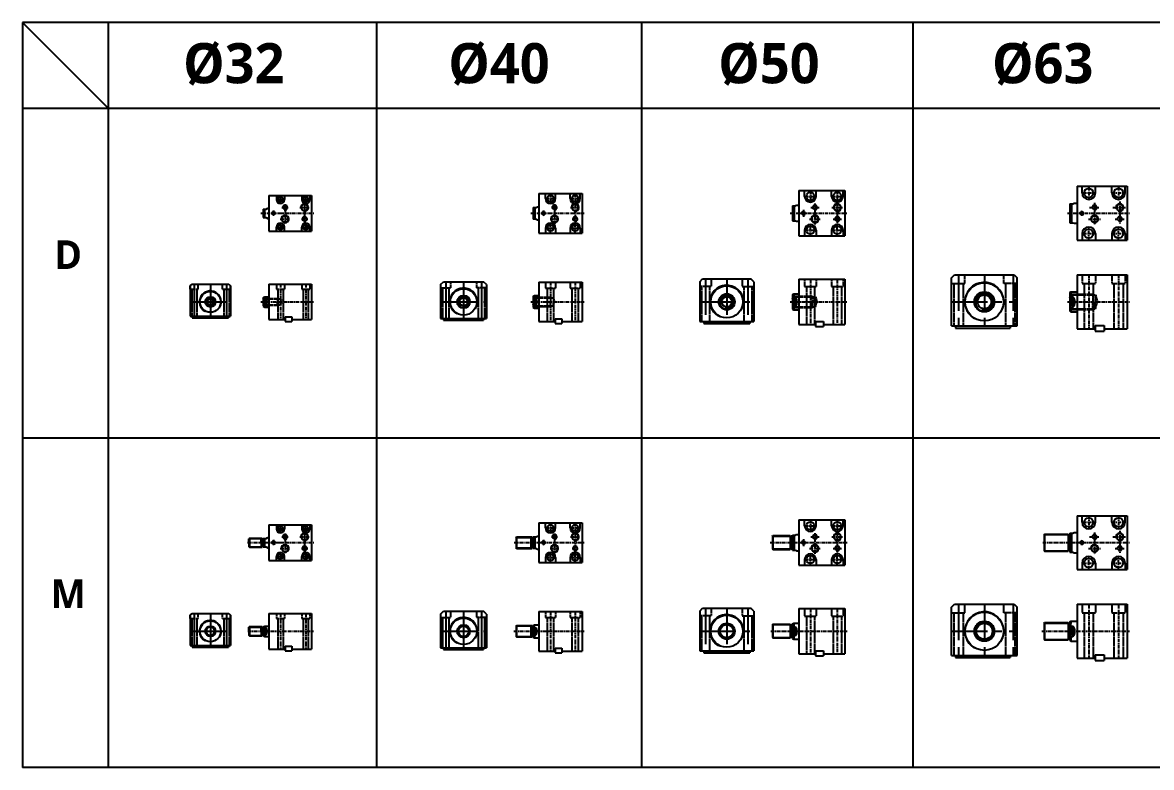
# Model space of a CAD drawing. Extents: x 0 to 3832, y 0 to 1298.
# Drawn here: x 0 to 1968, y 0 to 1298 of the extents above; entities that cross this region are included whole.
import ezdxf

# ---------------------------------------------------------------- set-up
doc = ezdxf.new("R2010")
doc.units = 0
doc.header["$LTSCALE"] = 5
doc.header["$MEASUREMENT"] = 0
doc.header["$PDMODE"] = 34
for name, pattern in [('CENTER', [2, 1.25, -0.25, 0.25, -0.25]), ('CENTERX2', [4, 2.5, -0.5, 0.5, -0.5]), ('HIDDEN', [0.375, 0.25, -0.125])]:
    doc.linetypes.add(name, pattern=pattern)
doc.layers.get('0').update_dxf_attribs({"linetype": 'CONTINUOUS'})
doc.layers.get('Defpoints').update_dxf_attribs({"linetype": 'CONTINUOUS'})
for name, color, linetype in [('1', 1, 'CONTINUOUS'), ('CEN', 1, 'CENTERX2'), ('CL', 1, 'CENTER'), ('FL', 3, 'CONTINUOUS'), ('HIDDEN', 2, 'HIDDEN'), ('ML', 3, 'CONTINUOUS'), ('테두리', 7, 'CONTINUOUS')]:
    doc.layers.add(name, color=color, linetype=linetype)
doc.styles.add('GHS', font='romans', dxfattribs={"bigfont": 'ghs'})
doc.styles.add('문자', font='romans.shx')
doc.styles.add('치수', font='romans.shx', dxfattribs={"width": 0.7, "oblique": 10, "bigfont": 'fhg.shx'})

msp = doc.modelspace()

# ---------------------------------------------------------------- linework, layer by layer
for p, q in [((0, 1298), (0, 574)), ((150, 1148), (0, 1298)), ((2594, 1298), (0, 1298)), ((150, 574), (150, 1298)), ((617.5, 574), (617.5, 1298)), ((1079.3, 574), (1079.3, 1298)), ((1552.5, 574), (1552.5, 1298)), ((2594, 1148), (0, 1148)), ((1363.4, 995.2), (1363.4, 1005.2)), ((1383.4, 995.2), (1383.4, 1005.2)), ((1410.4, 995.2), (1410.4, 1005.2)), ((1430.4, 995.2), (1430.4, 1005.2)), ((1838.7, 1012.7), (1838.7, 979.2)), ((1838.7, 1012.7), (1925.7, 1012.7)), ((1847.2, 1001.2), (1847.2, 1012.7)), ((1870.2, 1001.2), (1870.2, 1012.7)), ((1899.2, 1001.2), (1899.2, 1012.7)), ((1922.2, 1001.2), (1922.2, 1012.7)), ((1925.7, 1012.7), (1925.7, 918.7)), ((429.6, 996.7), (429.6, 956.7)), ((429.6, 996.7), (449, 996.7)), ((442.6, 996.7), (442.6, 989.7)), ((449, 996.7), (503.6, 996.7)), ((456.6, 996.7), (456.6, 989.7)), ((486.6, 996.7), (486.6, 989.7)), ((500.6, 996.7), (500.6, 989.7)), ((503.6, 996.7), (503.6, 934.7)), ((911.5, 991.4), (911.5, 1000.2)), ((929, 991.4), (929, 1000.2)), ((954.5, 991.4), (954.5, 1000.2)), ((972, 991.4), (972, 1000.2)), ((419.6, 972.9), (419.6, 958.4)), ((419.6, 972.9), (424.8, 972.9)), ((421.6, 972.9), (421.6, 958.4)), ((424.8, 972.9), (427.8, 974.7)), ((427.8, 974.7), (429.6, 974.7)), ((1825.7, 982), (1825.7, 949.3)), ((1825.7, 982), (1831, 982)), ((1828.7, 982), (1828.7, 949.3)), ((1831, 982), (1833, 983.2)), ((1833, 983.2), (1838.7, 983.2)), ((1838.7, 979.2), (1838.7, 965.7)), ((1838.7, 965.7), (1838.7, 918.7)), ((419.6, 958.4), (424.8, 958.4)), ((424.8, 958.4), (427.8, 956.7)), ((427.8, 956.7), (429.6, 956.7)), ((429.6, 956.7), (429.6, 947.7)), ((429.6, 947.7), (429.6, 934.7)), ((1825.7, 949.3), (1831, 949.3)), ((1831, 949.3), (1833, 948.2)), ((1833, 948.2), (1838.7, 948.2)), ((429.6, 934.7), (449, 934.7)), ((442.6, 934.7), (442.6, 941.7)), ((449, 934.7), (503.6, 934.7)), ((456.6, 934.7), (456.6, 941.7)), ((486.6, 934.7), (486.6, 941.7)), ((500.6, 934.7), (500.6, 941.7)), ((911.5, 939.9), (911.5, 931.2)), ((929, 939.9), (929, 931.2)), ((954.5, 939.9), (954.5, 931.2)), ((972, 939.9), (972, 931.2)), ((1363.4, 936.2), (1363.4, 926.2)), ((1383.4, 936.2), (1383.4, 926.2)), ((1410.4, 936.2), (1410.4, 926.2)), ((1430.4, 936.2), (1430.4, 926.2)), ((1847.2, 930.2), (1847.2, 918.7)), ((1870.2, 930.2), (1870.2, 918.7)), ((1899.2, 930.2), (1899.2, 918.7)), ((1922.2, 930.2), (1922.2, 918.7)), ((1838.7, 918.7), (1925.7, 918.7)), ((728.8, 841.3), (733.8, 846.3)), ((733.8, 846.3), (803.8, 846.3)), ((808.8, 841.3), (803.8, 846.3)), ((1180.6, 846.3), (1185.6, 851.3)), ((1180.6, 846.3), (1180.6, 777.3)), ((1185.6, 851.3), (1269.6, 851.3)), ((1274.6, 846.3), (1269.6, 851.3)), ((1274.6, 846.3), (1274.6, 777.3)), ((1619.7, 853.3), (1624.7, 858.3)), ((1619.7, 769.3), (1619.7, 853.3)), ((1624.7, 858.3), (1728.7, 858.3)), ((1728.7, 858.3), (1733.7, 853.3)), ((1733.7, 769.3), (1733.7, 853.3)), ((1838.7, 858.3), (1838.7, 824.8)), ((1838.7, 858.3), (1925.7, 858.3)), ((1925.7, 858.3), (1925.7, 764.3)), ((292.4, 839.3), (295.4, 842.3)), ((292.4, 839.3), (292.4, 786.3)), ((292.4, 833.7), (292.4, 839.3)), ((295.4, 842.3), (359.4, 842.3)), ((359.4, 842.3), (362.4, 839.3)), ((362.4, 839.3), (362.4, 786.3)), ((362.4, 833.7), (362.4, 839.3)), ((429.6, 842.3), (429.6, 811.3)), ((429.6, 842.3), (503.6, 842.3)), ((503.6, 842.3), (503.6, 780.3)), ((728.8, 841.3), (728.8, 782.3)), ((808.8, 841.3), (808.8, 782.3)), ((1825.7, 827.6), (1827.7, 828.8)), ((1825.7, 827.6), (1825.7, 794.9)), ((1827.7, 828.8), (1838.7, 828.8)), ((1827.7, 828.8), (1827.7, 824.8)), ((1827.7, 820.3), (1827.7, 828.8)), ((1827.7, 820.3), (1827.7, 828.8)), ((320.4, 816.9), (320.4, 805.6)), ((334.4, 816.9), (334.4, 805.6)), ((419.6, 818.5), (422.6, 820.3)), ((419.6, 818.5), (419.6, 804)), ((419.6, 816.9), (424.8, 816.9)), ((422.6, 820.3), (429.6, 820.3)), ((422.6, 816.9), (422.6, 820.3)), ((424.8, 811.3), (424.8, 816.9)), ((424.8, 811.3), (424.8, 805.6)), ((429.6, 811.3), (429.6, 802.3)), ((759.8, 817.9), (759.8, 804.6)), ((777.8, 817.9), (777.8, 804.6)), ((1215.6, 818.5), (1215.6, 804.1)), ((1239.6, 818.5), (1239.6, 804.1)), ((1661.7, 820.3), (1661.7, 802.3)), ((1691.7, 820.3), (1691.7, 802.3)), ((1825.7, 820.3), (1831, 820.3)), ((1831, 811.3), (1831, 820.3)), ((1831, 811.3), (1831, 802.3)), ((1838.7, 824.8), (1838.7, 764.3)), ((419.6, 805.6), (424.8, 805.6)), ((419.6, 804), (422.6, 802.3)), ((422.6, 805.6), (422.6, 802.3)), ((422.6, 802.3), (429.6, 802.3)), ((429.6, 802.3), (429.6, 793.3)), ((429.6, 793.3), (429.6, 780.3)), ((1825.7, 802.3), (1831, 802.3)), ((1825.7, 794.9), (1827.7, 793.8)), ((1827.7, 802.3), (1827.7, 793.8)), ((1827.7, 802.3), (1827.7, 793.8)), ((1827.7, 793.8), (1838.7, 793.8)), ((292.4, 786.3), (362.4, 786.3)), ((295.9, 786.3), (295.9, 783.3)), ((295.9, 783.3), (358.9, 783.3)), ((358.9, 786.3), (358.9, 783.3)), ((429.6, 780.3), (449, 780.3)), ((449, 780.3), (457.6, 780.3)), ((457.6, 785.3), (457.6, 777.3)), ((457.6, 785.3), (469.6, 785.3)), ((457.6, 777.3), (469.6, 777.3)), ((469.6, 785.3), (469.6, 777.3)), ((469.6, 780.3), (503.6, 780.3)), ((728.8, 782.3), (808.8, 782.3)), ((733.8, 782.3), (733.8, 779.3)), ((733.8, 779.3), (803.8, 779.3)), ((803.8, 782.3), (803.8, 779.3)), ((1180.6, 777.3), (1274.6, 777.3)), ((1187.6, 777.3), (1187.6, 773.8)), ((1187.6, 773.8), (1267.6, 773.8)), ((1254.8, 777.3), (1274.6, 777.3)), ((1267.6, 777.3), (1267.6, 773.8)), ((1619.7, 769.3), (1733.7, 769.3)), ((1626.7, 769.3), (1626.7, 765.3)), ((1721.7, 769.3), (1721.7, 765.3)), ((1869.7, 770.3), (1869.7, 760.3)), ((1869.7, 770.3), (1885.7, 770.3)), ((1885.7, 770.3), (1885.7, 760.3)), ((1626.7, 765.3), (1721.7, 765.3)), ((1838.7, 764.3), (1869.7, 764.3)), ((1869.7, 760.3), (1885.7, 760.3)), ((1885.6, 764.3), (1925.7, 764.3)), ((0, 724), (0, 0)), ((150, 0), (150, 724)), ((617.5, 0), (617.5, 724)), ((1079.3, 0), (1079.3, 724)), ((1552.5, 0), (1552.5, 724)), ((2594, 574), (0, 574)), ((2594, 574), (0, 574)), ((1838.7, 438.7), (1838.7, 344.7)), ((1838.7, 438.7), (1925.7, 438.7)), ((1847.2, 427.2), (1847.2, 438.7)), ((1870.2, 427.2), (1870.2, 438.7)), ((1899.2, 427.2), (1899.2, 438.7)), ((1922.2, 427.2), (1922.2, 438.7)), ((1925.7, 438.7), (1925.7, 344.7)), ((429.6, 422.7), (429.6, 382.7)), ((429.6, 422.7), (449, 422.7)), ((442.6, 422.7), (442.6, 415.7)), ((449, 422.7), (503.6, 422.7)), ((456.6, 422.7), (456.6, 415.7)), ((486.6, 422.7), (486.6, 415.7)), ((500.6, 422.7), (500.6, 415.7)), ((503.6, 422.7), (503.6, 360.7)), ((911.5, 417.4), (911.5, 426.2)), ((929, 417.4), (929, 426.2)), ((954.5, 417.4), (954.5, 426.2)), ((972, 417.4), (972, 426.2)), ((1363.4, 421.2), (1363.4, 431.2)), ((1383.4, 421.2), (1383.4, 431.2)), ((1410.4, 421.2), (1410.4, 431.2)), ((1430.4, 421.2), (1430.4, 431.2)), ((395.6, 399.7), (394.6, 398.6)), ((394.6, 391.7), (394.6, 398.6)), ((395.6, 399.7), (417.6, 399.7)), ((395.6, 399.7), (395.6, 383.7)), ((415.7, 391.7), (415.7, 399.7)), ((417.6, 399.7), (417.6, 391.7)), ((417.6, 398.9), (417.6, 398.9)), ((419.6, 398.9), (419.6, 384.4)), ((419.6, 398.9), (424.8, 398.9)), ((419.6, 391.7), (419.6, 398.9)), ((421.6, 398.9), (421.6, 384.4)), ((424.8, 398.9), (427.8, 400.7)), ((427.8, 400.7), (429.6, 400.7)), ((860.3, 400.9), (861.1, 401.7)), ((860.3, 400.9), (860.3, 382.5)), ((861.1, 401.7), (888.3, 401.7)), ((861.1, 401.7), (861.1, 381.7)), ((886.4, 381.7), (886.4, 401.7)), ((888.3, 381.7), (888.3, 401.7)), ((890.3, 381.6), (890.3, 401.7)), ((1307.4, 403.2), (1308.1, 404)), ((1307.4, 403.2), (1307.4, 380.7)), ((1308.1, 404), (1338.4, 404)), ((1308.1, 404), (1308.1, 380)), ((1338.4, 404), (1338.4, 380)), ((1342.4, 378.8), (1342.4, 404.5)), ((1780.7, 405.7), (1781.7, 406.7)), ((1780.7, 405.7), (1780.7, 377.7)), ((1781.7, 406.7), (1822.7, 406.7)), ((1781.7, 406.7), (1781.7, 376.7)), ((1822.7, 406.7), (1822.7, 376.7)), ((1825.7, 408), (1825.7, 375.3)), ((1825.7, 408), (1831, 408)), ((1825.7, 408), (1825.7, 375.3)), ((1825.7, 407.7), (1825.7, 375.7)), ((1828.7, 408), (1828.7, 375.3)), ((1831, 408), (1833, 409.2)), ((1833, 409.2), (1838.7, 409.2)), ((1838.7, 405.2), (1838.7, 391.7)), ((394.6, 391.7), (394.6, 384.7)), ((395.6, 383.7), (394.6, 384.7)), ((395.6, 383.7), (417.6, 383.7)), ((415.7, 391.7), (415.7, 383.7)), ((417.6, 383.7), (417.6, 391.7)), ((417.6, 384.4), (417.6, 384.4)), ((419.6, 391.7), (419.6, 384.4)), ((419.6, 384.4), (424.8, 384.4)), ((424.8, 384.4), (427.8, 382.7)), ((427.8, 382.7), (429.6, 382.7)), ((429.6, 382.7), (429.6, 373.7)), ((429.6, 382.7), (429.6, 373.7)), ((861.1, 381.7), (860.3, 382.5)), ((861.1, 381.7), (888.3, 381.7)), ((1307.4, 380.7), (1308.1, 380)), ((1308.1, 380), (1338.4, 380)), ((1780.7, 377.7), (1781.7, 376.7)), ((1781.7, 376.7), (1822.7, 376.7)), ((1825.7, 375.3), (1831, 375.3)), ((1831, 375.3), (1833, 374.2)), ((1833, 374.2), (1838.7, 374.2)), ((429.6, 373.7), (429.6, 360.7)), ((429.6, 360.7), (449, 360.7)), ((442.6, 360.7), (442.6, 367.7)), ((449, 360.7), (503.6, 360.7)), ((456.6, 360.7), (456.6, 367.7)), ((486.6, 360.7), (486.6, 367.7)), ((500.6, 360.7), (500.6, 367.7)), ((911.5, 365.9), (911.5, 357.2)), ((929, 365.9), (929, 357.2)), ((954.5, 365.9), (954.5, 357.2)), ((972, 365.9), (972, 357.2)), ((1363.4, 362.2), (1363.4, 352.2)), ((1383.4, 362.2), (1383.4, 352.2)), ((1410.4, 362.2), (1410.4, 352.2)), ((1430.4, 362.2), (1430.4, 352.2)), ((1847.2, 356.2), (1847.2, 344.7)), ((1870.2, 356.2), (1870.2, 344.7)), ((1899.2, 356.2), (1899.2, 344.7)), ((1922.2, 356.2), (1922.2, 344.7)), ((1838.7, 344.7), (1925.7, 344.7)), ((1180.6, 272.3), (1185.6, 277.3)), ((1185.6, 277.3), (1269.6, 277.3)), ((1274.6, 272.3), (1269.6, 277.3)), ((1619.7, 279.3), (1624.7, 284.3)), ((1619.7, 195.3), (1619.7, 279.3)), ((1624.7, 284.3), (1728.7, 284.3)), ((1728.7, 284.3), (1733.7, 279.3)), ((1733.7, 195.3), (1733.7, 279.3)), ((1838.7, 284.3), (1838.7, 250.8)), ((1838.7, 284.3), (1925.7, 284.3)), ((1925.7, 284.3), (1925.7, 190.3)), ((292.4, 265.3), (295.4, 268.3)), ((292.4, 265.3), (292.4, 212.3)), ((292.4, 259.7), (292.4, 265.3)), ((295.4, 268.3), (359.4, 268.3)), ((359.4, 268.3), (362.4, 265.3)), ((362.4, 265.3), (362.4, 212.3)), ((362.4, 259.7), (362.4, 265.3)), ((429.6, 268.3), (503.6, 268.3)), ((429.6, 268.3), (429.6, 219.3)), ((503.6, 268.3), (503.6, 206.3)), ((728.8, 267.3), (733.8, 272.3)), ((728.8, 267.3), (728.8, 208.3)), ((733.8, 272.3), (803.8, 272.3)), ((808.8, 267.3), (803.8, 272.3)), ((808.8, 267.3), (808.8, 208.3)), ((1180.6, 272.3), (1180.6, 203.3)), ((1274.6, 272.3), (1274.6, 203.3)), ((320.4, 242.9), (320.4, 231.6)), ((334.4, 242.9), (334.4, 231.6)), ((395.6, 245.3), (394.6, 244.2)), ((394.6, 237.3), (394.6, 244.2)), ((394.6, 237.3), (394.6, 230.4)), ((395.6, 245.3), (417.6, 245.3)), ((395.6, 245.3), (395.6, 229.3)), ((415.7, 237.3), (415.7, 245.3)), ((415.7, 237.3), (415.7, 229.3)), ((417.6, 245.3), (417.6, 237.3)), ((417.6, 244.5), (417.6, 244.5)), ((417.6, 229.3), (417.6, 237.3)), ((419.6, 244.5), (422.6, 246.3)), ((419.6, 237.3), (419.6, 244.5)), ((419.6, 242.9), (424.8, 242.9)), ((419.6, 237.3), (419.6, 230)), ((422.6, 246.3), (429.6, 246.3)), ((422.6, 242.9), (422.6, 246.3)), ((424.8, 237.3), (424.8, 242.9)), ((424.8, 237.3), (424.8, 231.6)), ((429.6, 237.3), (429.6, 228.3)), ((860.3, 246.5), (861.1, 247.3)), ((860.3, 246.5), (860.3, 228.1)), ((861.1, 247.3), (888.3, 247.3)), ((861.1, 247.3), (861.1, 227.3)), ((886.4, 227.3), (886.4, 247.3)), ((888.3, 227.3), (888.3, 247.3)), ((890.3, 227.2), (890.3, 247.3)), ((1307.4, 248.8), (1308.1, 249.6)), ((1307.4, 248.8), (1307.4, 226.3)), ((1308.1, 249.6), (1338.4, 249.6)), ((1308.1, 249.6), (1308.1, 225.6)), ((1338.4, 249.6), (1338.4, 225.6)), ((1342.4, 225), (1342.4, 250.1)), ((1342.4, 249.8), (1342.4, 225.3)), ((1661.7, 246.3), (1661.7, 228.3)), ((1691.7, 246.3), (1691.7, 228.3)), ((1780.7, 251.3), (1781.7, 252.3)), ((1780.7, 251.3), (1780.7, 223.3)), ((1781.7, 252.3), (1822.7, 252.3)), ((1781.7, 252.3), (1781.7, 222.3)), ((1822.7, 252.3), (1822.7, 222.3)), ((1825.7, 253.6), (1827.7, 254.8)), ((1825.7, 253.6), (1825.7, 220.9)), ((1825.7, 253.3), (1825.7, 221.3)), ((1825.7, 246.3), (1831, 246.3)), ((1827.7, 254.8), (1838.7, 254.8)), ((1827.7, 254.8), (1827.7, 250.8)), ((1827.7, 246.3), (1827.7, 254.8)), ((1827.7, 246.3), (1827.7, 254.8)), ((1831, 237.3), (1831, 246.3)), ((1831, 237.3), (1831, 228.3)), ((1838.7, 250.8), (1838.7, 190.3)), ((395.6, 229.3), (394.6, 230.4)), ((395.6, 229.3), (417.6, 229.3)), ((417.6, 230), (417.6, 230)), ((419.6, 231.6), (424.8, 231.6)), ((419.6, 230), (422.6, 228.3)), ((422.6, 231.6), (422.6, 228.3)), ((422.6, 228.3), (429.6, 228.3)), ((429.6, 219.3), (429.6, 206.3)), ((861.1, 227.3), (860.3, 228.1)), ((861.1, 227.3), (888.3, 227.3)), ((1307.4, 226.3), (1308.1, 225.6)), ((1308.1, 225.6), (1338.4, 225.6)), ((1780.7, 223.3), (1781.7, 222.3)), ((1781.7, 222.3), (1822.7, 222.3)), ((1825.7, 228.3), (1831, 228.3)), ((1825.7, 220.9), (1827.7, 219.8)), ((1827.7, 228.3), (1827.7, 219.8)), ((1827.7, 228.3), (1827.7, 219.8)), ((1827.7, 219.8), (1838.7, 219.8)), ((292.4, 212.3), (362.4, 212.3)), ((295.9, 212.3), (295.9, 209.3)), ((295.9, 209.3), (358.9, 209.3)), ((358.9, 212.3), (358.9, 209.3)), ((429.6, 206.3), (449, 206.3)), ((449, 206.3), (457.6, 206.3)), ((457.6, 211.3), (457.6, 203.3)), ((457.6, 211.3), (469.6, 211.3)), ((457.6, 203.3), (469.6, 203.3)), ((469.6, 211.3), (469.6, 203.3)), ((469.6, 206.3), (503.6, 206.3)), ((728.8, 208.3), (808.8, 208.3)), ((733.8, 208.3), (733.8, 205.3)), ((733.8, 205.3), (803.8, 205.3)), ((803.8, 208.3), (803.8, 205.3)), ((1180.6, 203.3), (1274.6, 203.3)), ((1187.6, 203.3), (1187.6, 199.8)), ((1187.6, 199.8), (1267.6, 199.8)), ((1254.8, 203.3), (1274.6, 203.3)), ((1267.6, 203.3), (1267.6, 199.8)), ((1619.7, 195.3), (1733.7, 195.3)), ((1626.7, 195.3), (1626.7, 191.3)), ((1626.7, 191.3), (1721.7, 191.3)), ((1721.7, 195.3), (1721.7, 191.3)), ((1838.7, 190.3), (1869.7, 190.3)), ((1869.7, 196.3), (1885.7, 196.3)), ((1869.7, 196.3), (1869.7, 186.3)), ((1869.7, 186.3), (1885.7, 186.3)), ((1885.6, 190.3), (1925.7, 190.3)), ((1885.7, 196.3), (1885.7, 186.3)), ((2594, 0), (0, 0))]:
    msp.add_line(p, q)
at = {"color": 7}
for p, q in [((1353.4, 1005.2), (1433.4, 1005.2)), ((1353.4, 1005.2), (1353.4, 926.2)), ((1433.4, 1005.2), (1433.4, 926.2)), ((900.3, 1000.2), (975.3, 1000.2)), ((900.3, 1000.2), (900.3, 973.7)), ((975.3, 1000.2), (975.3, 931.2)), ((890.3, 975.7), (890.3, 955.6)), ((890.3, 975.7), (895.6, 975.7)), ((893.3, 975.7), (893.3, 955.6)), ((895.6, 975.7), (897.6, 976.9)), ((897.6, 976.9), (900.3, 976.9)), ((900.3, 973.7), (900.3, 965.7)), ((900.3, 965.7), (900.3, 931.2)), ((1342.4, 978.5), (1342.4, 952.8)), ((1342.4, 978.5), (1347.4, 978.5)), ((1345.4, 978.5), (1345.4, 952.8)), ((1347.4, 978.5), (1349.4, 979.7)), ((1349.4, 979.7), (1353.4, 979.7)), ((895.6, 955.6), (890.3, 955.6)), ((895.6, 955.6), (897.6, 954.5)), ((897.6, 954.5), (900.3, 954.5)), ((1342.4, 952.8), (1347.4, 952.8)), ((1347.4, 952.8), (1349.4, 951.7)), ((1349.4, 951.7), (1353.4, 951.7)), ((900.3, 931.2), (975.3, 931.2)), ((1353.4, 926.2), (1433.4, 926.2)), ((1353.4, 850.8), (1433.4, 850.8)), ((1353.4, 850.8), (1353.4, 811.3)), ((1433.4, 850.8), (1433.4, 771.8)), ((900.3, 845.8), (900.3, 811.3)), ((900.3, 845.8), (975.3, 845.8)), ((975.3, 845.8), (975.3, 776.8)), ((890.3, 821.3), (892.3, 822.5)), ((890.3, 821.3), (890.3, 801.2)), ((890.3, 817.2), (895.3, 817.2)), ((892.3, 822.5), (900.3, 822.5)), ((892.3, 817.2), (892.3, 822.5)), ((895.3, 817.2), (895.3, 811.3)), ((895.3, 805.3), (895.3, 811.3)), ((900.3, 811.3), (900.3, 776.8)), ((1342.4, 824.1), (1344.4, 825.3)), ((1342.4, 824.1), (1342.4, 798.4)), ((1347.4, 818.5), (1342.4, 818.5)), ((1344.4, 825.3), (1353.4, 825.3)), ((1344.4, 825.3), (1344.4, 818.5)), ((1347.4, 811.3), (1347.4, 818.5)), ((1347.4, 811.3), (1347.4, 804.1)), ((1353.4, 811.3), (1353.4, 771.8)), ((890.3, 805.3), (895.3, 805.3)), ((890.3, 801.2), (892.3, 800.1)), ((892.3, 805.3), (892.3, 800.1)), ((892.3, 800.1), (900.3, 800.1)), ((1342.4, 804.1), (1347.4, 804.1)), ((1342.4, 798.4), (1344.4, 797.3)), ((1344.4, 804.1), (1344.4, 797.3)), ((1344.4, 797.3), (1353.4, 797.3)), ((900.3, 776.8), (928.3, 776.8)), ((928.3, 781.8), (940.3, 781.8)), ((928.3, 781.8), (928.3, 773.8)), ((928.3, 773.8), (940.3, 773.8)), ((940.3, 781.8), (940.3, 773.8)), ((940.3, 776.8), (975.3, 776.8)), ((1353.4, 771.8), (1382.4, 771.8)), ((1382.4, 777.3), (1396.4, 777.3)), ((1382.4, 777.3), (1382.4, 768.3)), ((1382.4, 768.3), (1396.4, 768.3)), ((1396.4, 777.3), (1396.4, 768.3)), ((1396.4, 771.8), (1433.4, 771.8)), ((900.3, 426.2), (975.3, 426.2)), ((900.3, 426.2), (900.3, 357.2)), ((975.3, 426.2), (975.3, 357.2)), ((1353.4, 431.2), (1433.4, 431.2)), ((1353.4, 431.2), (1353.4, 352.2)), ((1433.4, 431.2), (1433.4, 352.2)), ((890.3, 401.7), (890.3, 381.6)), ((890.3, 401.7), (895.6, 401.7)), ((890.3, 401.7), (890.3, 381.6)), ((893.3, 401.7), (893.3, 381.6)), ((895.6, 401.7), (897.6, 402.9)), ((897.6, 402.9), (900.3, 402.9)), ((900.3, 399.7), (900.3, 391.7)), ((1342.4, 404.5), (1347.4, 404.5)), ((1345.4, 404.5), (1345.4, 378.8)), ((1347.4, 404.5), (1349.4, 405.7)), ((1349.4, 405.7), (1353.4, 405.7)), ((895.6, 381.6), (890.3, 381.6)), ((895.6, 381.6), (897.6, 380.5)), ((897.6, 380.5), (900.3, 380.5)), ((1342.4, 378.8), (1347.4, 378.8)), ((1347.4, 378.8), (1349.4, 377.7)), ((1349.4, 377.7), (1353.4, 377.7)), ((900.3, 357.2), (975.3, 357.2)), ((1353.4, 352.2), (1433.4, 352.2)), ((1353.4, 276.8), (1433.4, 276.8)), ((1353.4, 276.8), (1353.4, 237.3)), ((1433.4, 276.8), (1433.4, 197.8)), ((900.3, 271.8), (900.3, 237.3)), ((900.3, 271.8), (975.3, 271.8)), ((975.3, 271.8), (975.3, 202.8)), ((759.3, 243.2), (759.3, 231.3)), ((778.3, 243.2), (778.3, 231.3)), ((890.3, 247.3), (892.3, 248.5)), ((890.3, 247.3), (890.3, 227.2)), ((890.3, 243.2), (895.3, 243.2)), ((892.3, 248.5), (900.3, 248.5)), ((892.3, 243.2), (892.3, 248.5)), ((895.3, 243.2), (895.3, 237.3)), ((895.3, 231.3), (895.3, 237.3)), ((900.3, 237.3), (900.3, 202.8)), ((1342.4, 250.1), (1344.4, 251.3)), ((1342.4, 250.1), (1342.4, 224.4)), ((1347.4, 244.5), (1342.4, 244.5)), ((1344.4, 251.3), (1353.4, 251.3)), ((1344.4, 251.3), (1344.4, 244.5)), ((1347.4, 237.3), (1347.4, 244.5)), ((1347.4, 237.3), (1347.4, 230.1)), ((1353.4, 237.3), (1353.4, 197.8)), ((890.3, 231.3), (895.3, 231.3)), ((890.3, 227.2), (892.3, 226.1)), ((892.3, 231.3), (892.3, 226.1)), ((892.3, 226.1), (900.3, 226.1)), ((1342.4, 230.1), (1347.4, 230.1)), ((1342.4, 224.4), (1344.4, 223.3)), ((1344.4, 230.1), (1344.4, 223.3)), ((1344.4, 223.3), (1353.4, 223.3)), ((900.3, 202.8), (928.3, 202.8)), ((928.3, 207.8), (940.3, 207.8)), ((928.3, 207.8), (928.3, 199.8)), ((928.3, 199.8), (940.3, 199.8)), ((940.3, 207.8), (940.3, 199.8)), ((940.3, 202.8), (975.3, 202.8)), ((1353.4, 197.8), (1382.4, 197.8)), ((1382.4, 203.3), (1396.4, 203.3)), ((1382.4, 203.3), (1382.4, 194.3)), ((1396.4, 203.3), (1396.4, 194.3)), ((1396.4, 197.8), (1433.4, 197.8)), ((1382.4, 194.3), (1396.4, 194.3))]:
    msp.add_line(p, q, dxfattribs=at)
at = {"ltscale": 0.1}
for p, q in [((890.3, 401.7), (890.3, 381.6)), ((890.3, 247.3), (890.3, 227.2))]:
    msp.add_line(p, q, dxfattribs=at)
at = {"color": 3}
for p, q in [((1307.4, 403.2), (1338.5, 403.2)), ((1780.9, 405.9), (1822.7, 405.9)), ((1822.7, 405.9), (1822.8, 406)), ((1307.4, 380.7), (1338.5, 380.7)), ((1780.9, 377.4), (1822.7, 377.4)), ((1822.7, 377.4), (1822.8, 377.3)), ((1307.4, 248.8), (1338.5, 248.8)), ((1780.9, 251.5), (1822.7, 251.5)), ((1822.7, 251.5), (1822.8, 251.6)), ((1307.4, 226.3), (1338.5, 226.3)), ((1780.9, 223), (1822.7, 223)), ((1822.7, 223), (1822.8, 222.9))]:
    msp.add_line(p, q, dxfattribs=at)
for centre, radius in [((1858.7, 1001.2), 8), ((1910.7, 1001.2), 8), ((449.6, 990), 4.5), ((493.6, 990), 4.5), ((920.3, 991.4), 5.5), ((963.3, 991.4), 5.5), ((1373.4, 995.2), 7), ((1420.4, 995.2), 7), ((449.6, 941.3), 4.5), ((493.6, 941.3), 4.5), ((920.3, 939.9), 5.5), ((963.3, 939.9), 5.5), ((1373.4, 936.2), 7), ((1420.4, 936.2), 7), ((1858.7, 930.2), 8), ((1910.7, 930.2), 8), ((327.4, 811.3), 18.2), ((1227.6, 811.3), 28), ((1676.7, 811.3), 33.3), ((1676.7, 811.3), 17.5), ((327.4, 811.3), 9), ((327.4, 811.3), 5.12), ((768.8, 811.3), 11.2), ((768.8, 811.3), 7), ((1227.6, 811.3), 14), ((1227.6, 811.3), 8.75), ((1676.7, 811.3), 12), ((1858.7, 427.2), 8), ((1910.7, 427.2), 8), ((449.6, 416), 4.5), ((493.6, 416), 4.5), ((920.3, 417.4), 5.5), ((963.3, 417.4), 5.5), ((1373.4, 421.2), 7), ((1420.4, 421.2), 7), ((449.6, 367.3), 4.5), ((493.6, 367.3), 4.5), ((920.3, 365.9), 5.5), ((963.3, 365.9), 5.5), ((1373.4, 362.2), 7), ((1420.4, 362.2), 7), ((1858.7, 356.2), 8), ((1910.7, 356.2), 8), ((1227.6, 237.3), 28), ((1676.7, 237.3), 33.3), ((327.4, 237.3), 18.2), ((327.4, 237.3), 9), ((768.8, 237.3), 11.2), ((768.8, 237.3), 9.19), ((1227.6, 237.3), 11.5), ((1676.7, 237.3), 17.5), ((1676.7, 237.3), 14)]:
    msp.add_circle(centre, radius)
at = {"color": 7}
for centre, radius in [((908.3, 965.7), 2.5), ((927.3, 975.7), 3.3), ((963.3, 975.7), 5.75), ((1361.4, 965.7), 2.5), ((1381.4, 975.7), 3.38), ((1420.4, 975.7), 5.75), ((1846.7, 965.7), 2.5), ((1868.7, 975.7), 3.38), ((1912.7, 975.7), 5.75), ((927.3, 955.7), 5.75), ((963.3, 955.7), 3.3), ((1381.4, 955.7), 5.75), ((1420.4, 955.7), 3.38), ((1868.7, 955.7), 5.75), ((1912.7, 955.7), 3.38), ((908.3, 391.7), 2.5), ((927.3, 401.7), 3.3), ((963.3, 401.7), 5.75), ((1361.4, 391.7), 2.5), ((1381.4, 401.7), 3.38), ((1420.4, 401.7), 5.75), ((1846.7, 391.7), 2.5), ((1868.7, 401.7), 3.38), ((1912.7, 401.7), 5.75), ((927.3, 381.7), 5.75), ((963.3, 381.7), 3.3), ((1381.4, 381.7), 5.75), ((1420.4, 381.7), 3.38), ((1868.7, 381.7), 5.75), ((1912.7, 381.7), 3.38)]:
    msp.add_circle(centre, radius, dxfattribs=at)
at = {"ltscale": 0.1}
for centre in [(768.8, 811.3), (768.8, 237.3)]:
    msp.add_circle(centre, 23, dxfattribs=at)
for centre, radius, start, end in [((449.6, 989.7), 7, 180, 0), ((493.6, 989.7), 7, 180, 0), ((920.3, 991.4), 8.75, 180, 0), ((963.3, 991.4), 8.75, 180, 0), ((1373.4, 995.2), 10, 180, 0), ((1420.4, 995.2), 10, 180, 0), ((1858.7, 1001.2), 11.5, 180, 0), ((1910.7, 1001.2), 11.5, 180, 0), ((449.6, 941.7), 7, 0, 180), ((493.6, 941.7), 7, 0, 180), ((920.3, 939.9), 8.75, 0, 180), ((963.3, 939.9), 8.75, 0, 180), ((1373.4, 936.2), 10, 0, 180), ((1420.4, 936.2), 10, 0, 180), ((1858.7, 930.2), 11.5, 0, 180), ((1910.7, 930.2), 11.5, 0, 180), ((1676.7, 811.3), 16.3, 23.4086, 156.5914), ((327.4, 811.3), 7.27, 15.6063, 164.3937), ((327.4, 811.3), 7.27, 195.6063, 344.3937), ((416.7, 811.3), 9.85, 359.8976, 34.9452), ((416.7, 811.3), 9.85, 325.0548, 0.1024), ((768.8, 811.3), 10, 26.3704, 153.6296), ((1227.6, 811.3), 12.8, 20.9017, 159.0983), ((1821.6, 811.2), 13, 0.1724, 44.0348), ((1821.6, 811.3), 13, 315.9652, 359.8276), ((768.8, 811.3), 10, 206.3704, 333.6296), ((1227.6, 811.3), 12.8, 200.9017, 339.0983), ((1676.7, 811.3), 16.3, 203.4086, 336.5914), ((449.6, 415.7), 7, 180, 0), ((493.6, 415.7), 7, 180, 0), ((920.3, 417.4), 8.75, 180, 0), ((963.3, 417.4), 8.75, 180, 0), ((1373.4, 421.2), 10, 180, 0), ((1420.4, 421.2), 10, 180, 0), ((1858.7, 427.2), 11.5, 180, 0), ((1910.7, 427.2), 11.5, 180, 0), ((418.6, 398.9), 1, 175.2659, 0), ((889.3, 400.9), 1, 180, 0), ((1340.4, 404), 2, 180, 0), ((1824.2, 406.7), 1.5, 180, 0), ((418.6, 384.4), 1, 0, 184.7341), ((449.6, 367.7), 7, 0, 180), ((493.6, 367.7), 7, 0, 180), ((889.3, 382.5), 1, 0, 180), ((920.3, 365.9), 8.75, 0, 180), ((963.3, 365.9), 8.75, 0, 180), ((1340.4, 380), 2, 0, 180), ((1824.2, 376.7), 1.5, 0, 180), ((1373.4, 362.2), 10, 0, 180), ((1420.4, 362.2), 10, 0, 180), ((1858.7, 356.2), 11.5, 0, 180), ((1910.7, 356.2), 11.5, 0, 180), ((327.4, 237.3), 7.25, 15.0902, 164.9098), ((418.6, 244.5), 1, 175.2659, 0), ((416.7, 237.3), 9.85, 359.8976, 34.9452), ((416.7, 237.3), 9.85, 325.0548, 0.1024), ((889.3, 246.5), 1, 180, 0), ((1227.6, 237.3), 12.8, 20.9017, 159.0983), ((1340.4, 249.6), 2, 180, 0), ((1676.7, 237.3), 16.3, 23.4086, 156.5914), ((1824.2, 252.3), 1.5, 180, 0), ((1821.6, 237.2), 13, 0.1724, 44.0348), ((1821.6, 237.3), 13, 315.9652, 359.8276), ((327.4, 237.3), 7.25, 195.0902, 344.9098), ((418.6, 230), 1, 0, 184.7341), ((889.3, 228.1), 1, 0, 180), ((1227.6, 237.3), 12.8, 200.9017, 339.0983), ((1340.4, 225.6), 2, 0, 180), ((1676.7, 237.3), 16.3, 203.4086, 336.5914), ((1824.2, 222.3), 1.5, 0, 180)]:
    msp.add_arc(centre, radius, start, end)
at = {"color": 3}
for centre, radius, start, end in [((1227.6, 811.3), 29, 330, 240), ((1676.7, 811.3), 34, 330, 240), ((1227.6, 811.3), 10, 255.4751, 186.6072), ((1676.7, 811.3), 13.5, 251.3867, 183.3856), ((1227.6, 237.3), 29, 330, 240), ((1676.7, 237.3), 34, 330, 240)]:
    msp.add_arc(centre, radius, start, end, dxfattribs=at)
at = {"color": 7}
for centre, radius, start, end in [((887.5, 811.3), 9.8, 322.7372, 37.2628), ((1340.1, 811.3), 10.3, 315.5671, 44.4329), ((887.5, 237.3), 9.8, 322.7372, 37.2628), ((1340.1, 237.3), 10.3, 315.5671, 44.4329)]:
    msp.add_arc(centre, radius, start, end, dxfattribs=at)
at = {"layer": '1', "color": 3}
for centre, radius, start, end in [((768.8, 811.3), 24, 330, 240), ((768.8, 811.3), 8, 255.9633, 184.7518), ((768.8, 237.3), 24, 330, 240)]:
    msp.add_arc(centre, radius, start, end, dxfattribs=at)
at = {"layer": 'CEN'}
for p, q in [((1846.7, 961.9), (1846.7, 969.2)), ((1846.7, 387.9), (1846.7, 395.2))]:
    msp.add_line(p, q, dxfattribs=at)
at = {"layer": 'CL', "ltscale": 10}
for p, q in [((442.6, 990), (456.6, 990)), ((449.6, 982.2), (449.6, 997.9)), ((486.6, 990), (500.6, 990)), ((493.6, 982.6), (493.6, 997.5)), ((449.6, 949.1), (449.6, 933.5)), ((493.6, 948.8), (493.6, 933.8)), ((442.6, 941.3), (456.6, 941.3)), ((486.6, 941.3), (500.6, 941.3)), ((737.8, 846.3), (737.8, 782.3)), ((768.8, 846.3), (768.8, 782.3)), ((799.8, 846.3), (799.8, 782.3)), ((1190.6, 851.3), (1190.6, 777.3)), ((1227.6, 851.3), (1227.6, 777.3)), ((1264.6, 851.3), (1264.6, 777.3)), ((1631.7, 858.3), (1631.7, 769.3)), ((1676.7, 858.3), (1676.7, 769.3)), ((1726.7, 858.3), (1726.7, 769.3)), ((299.4, 842.3), (299.4, 786.3)), ((327.4, 842.3), (327.4, 786.3)), ((355.4, 842.3), (355.4, 786.3)), ((292.4, 811.3), (362.4, 811.3)), ((728.8, 811.3), (808.8, 811.3)), ((1180.6, 811.3), (1274.6, 811.3)), ((1619.7, 811.3), (1733.7, 811.3)), ((442.6, 416), (456.6, 416)), ((449.6, 408.2), (449.6, 423.9)), ((486.6, 416), (500.6, 416)), ((493.6, 408.6), (493.6, 423.5)), ((449.6, 375.1), (449.6, 359.5)), ((493.6, 374.8), (493.6, 359.8)), ((442.6, 367.3), (456.6, 367.3)), ((486.6, 367.3), (500.6, 367.3)), ((1190.6, 277.3), (1190.6, 203.3)), ((1227.6, 277.3), (1227.6, 203.3)), ((1264.6, 277.3), (1264.6, 203.3)), ((1631.7, 284.3), (1631.7, 195.3)), ((1676.7, 284.3), (1676.7, 195.3)), ((1726.7, 284.3), (1726.7, 195.3)), ((299.4, 268.3), (299.4, 212.3)), ((327.4, 268.3), (327.4, 212.3)), ((355.4, 268.3), (355.4, 212.3)), ((737.8, 272.3), (737.8, 208.3)), ((768.8, 272.3), (768.8, 208.3)), ((799.8, 272.3), (799.8, 208.3)), ((292.4, 237.3), (362.4, 237.3)), ((728.8, 237.3), (808.8, 237.3)), ((1180.6, 237.3), (1274.6, 237.3)), ((1619.7, 237.3), (1733.7, 237.3))]:
    msp.add_line(p, q, dxfattribs=at)
at = {"layer": 'Defpoints', "color": 0, "linetype": 'ByBlock'}
for p in [(491.6, 949.9), (927.3, 947.4), (963.3, 949.7), (1381.4, 945.7), (1420.4, 946.6), (491.6, 375.9), (963.3, 375.7), (927.3, 373.4), (1420.4, 372.6)]:
    msp.add_point(p, dxfattribs=at)
at = {"layer": 'FL'}
for p, q in [((394.9, 398.9), (415.7, 398.9)), ((415.7, 398.9), (417.6, 399.7)), ((860.3, 400.9), (886.4, 400.9)), ((886.4, 400.9), (888.3, 401.7)), ((394.9, 384.4), (415.7, 384.4)), ((415.7, 384.4), (417.6, 383.7)), ((860.3, 382.5), (886.4, 382.5)), ((886.4, 382.5), (888.3, 381.7)), ((394.9, 244.5), (415.7, 244.5)), ((415.7, 244.5), (417.6, 245.3)), ((422.2, 237.3), (419.6, 242.9)), ((422.2, 237.3), (419.6, 231.6)), ((422.2, 237.3), (424.8, 242.9)), ((422.2, 237.3), (424.8, 231.6)), ((860.3, 246.5), (886.4, 246.5)), ((886.4, 246.5), (888.3, 247.3)), ((394.9, 230), (415.7, 230)), ((415.7, 230), (417.6, 229.3)), ((860.3, 228.1), (886.4, 228.1)), ((886.4, 228.1), (888.3, 227.3))]:
    msp.add_line(p, q, dxfattribs=at)
for centre, radius, start, end in [((327.4, 811.3), 19, 330, 240), ((327.4, 811.3), 6, 255.1141, 187.2625), ((327.4, 237.3), 19, 330, 240)]:
    msp.add_arc(centre, radius, start, end, dxfattribs=at)
at = {"layer": 'HIDDEN'}
for p, q in [((746.3, 846.3), (746.3, 835.5)), ((791.3, 846.3), (791.3, 835.5)), ((1200.6, 851.3), (1200.6, 838.3)), ((1254.6, 851.3), (1254.6, 838.3)), ((1363.4, 850.8), (1363.4, 837.8)), ((1383.4, 850.8), (1383.4, 837.8)), ((1410.4, 850.8), (1410.4, 837.8)), ((1430.4, 850.8), (1430.4, 837.8)), ((1642.7, 843.1), (1642.7, 858.3)), ((1710.7, 843.1), (1710.7, 858.3)), ((1847.2, 858.3), (1847.2, 843.1)), ((1870.2, 858.3), (1870.2, 843.1)), ((1899.2, 858.3), (1899.2, 843.1)), ((1922.2, 858.3), (1922.2, 843.1)), ((292.4, 833.7), (306.4, 833.7)), ((294.9, 833.7), (294.9, 786.3)), ((303.9, 833.7), (303.9, 786.3)), ((306.4, 833.7), (306.4, 842.3)), ((348.4, 833.7), (348.4, 842.3)), ((348.4, 833.7), (362.4, 833.7)), ((350.9, 833.7), (350.9, 786.3)), ((359.9, 833.7), (359.9, 786.3)), ((442.6, 842.3), (442.6, 833.7)), ((442.6, 833.7), (456.6, 833.7)), ((445.1, 833.7), (445.1, 780.3)), ((454.1, 833.7), (454.1, 780.3)), ((456.6, 842.3), (456.6, 833.7)), ((486.6, 842.3), (486.6, 833.7)), ((486.6, 833.7), (500.6, 833.7)), ((489.1, 833.7), (489.1, 780.3)), ((498.1, 833.7), (498.1, 780.3)), ((500.6, 842.3), (500.6, 833.7)), ((728.8, 835.5), (746.3, 835.5)), ((732.3, 835.5), (732.3, 782.3)), ((743.3, 835.5), (743.3, 782.3)), ((808.8, 835.5), (791.3, 835.5)), ((794.3, 835.5), (794.3, 782.3)), ((805.3, 835.5), (805.3, 782.3)), ((911.5, 845.8), (911.5, 835)), ((911.5, 835), (929, 835)), ((914.8, 835), (914.8, 776.8)), ((925.8, 835), (925.8, 776.8)), ((929, 845.8), (929, 835)), ((954.5, 845.8), (954.5, 835)), ((954.5, 835), (972, 835)), ((957.8, 835), (957.8, 776.8)), ((968.8, 835), (968.8, 776.8)), ((972, 845.8), (972, 835)), ((1200.6, 838.3), (1180.6, 838.3)), ((1183.6, 838.3), (1183.6, 777.3)), ((1197.6, 838.3), (1197.6, 777.3)), ((1254.6, 838.3), (1274.6, 838.3)), ((1257.6, 838.3), (1257.6, 777.3)), ((1271.6, 838.3), (1271.6, 777.3)), ((1363.4, 837.8), (1383.4, 837.8)), ((1366.4, 838), (1366.4, 771.8)), ((1380.4, 837.8), (1380.4, 771.8)), ((1410.4, 837.8), (1430.4, 837.8)), ((1413.4, 837.8), (1413.4, 771.8)), ((1427.4, 837.8), (1427.4, 771.8)), ((1619.7, 843.1), (1642.7, 843.1)), ((1623.7, 843.1), (1623.7, 769.3)), ((1639.7, 843.1), (1639.7, 769.3)), ((1733.7, 843.1), (1710.7, 843.1)), ((1713.7, 843.1), (1713.7, 769.3)), ((1729.7, 843.1), (1729.7, 769.3)), ((1847.2, 843.1), (1870.7, 843.1)), ((1850.7, 843.1), (1850.7, 764.3)), ((1866.7, 843.1), (1866.7, 764.3)), ((1899.2, 843.1), (1922.2, 843.1)), ((1902.7, 843.1), (1902.7, 764.3)), ((1918.7, 843.1), (1918.7, 764.3)), ((419.6, 817.3), (444.6, 817.3)), ((419.6, 816.4), (449.6, 816.4)), ((444.6, 817.3), (444.6, 811.3)), ((444.6, 805.3), (444.6, 811.3)), ((449.6, 816.4), (452.5, 811.3)), ((449.6, 816.4), (449.6, 811.3)), ((449.6, 806.2), (452.5, 811.3)), ((449.6, 806.2), (449.6, 811.3)), ((890.3, 819.3), (920.3, 819.3)), ((890.3, 818.3), (925.3, 818.3)), ((920.3, 818.3), (920.3, 819.3)), ((920.3, 818.3), (920.3, 811.3)), ((920.3, 804.3), (920.3, 811.3)), ((925.3, 818.3), (925.3, 811.3)), ((925.3, 818.3), (927.1, 811.3)), ((925.3, 804.3), (927.1, 811.3)), ((925.3, 804.3), (925.3, 811.3)), ((1342.4, 821.3), (1377.4, 821.3)), ((1342.4, 820), (1377.4, 820)), ((1377.4, 821.3), (1377.4, 811.3)), ((1377.4, 820), (1382.4, 820)), ((1377.4, 801.3), (1377.4, 811.3)), ((1382.4, 820), (1382.4, 811.3)), ((1382.4, 820), (1384.9, 811.3)), ((1382.4, 802.5), (1384.9, 811.3)), ((1382.4, 802.5), (1382.4, 811.3)), ((1825.7, 824.8), (1865.7, 824.8)), ((1825.7, 823.3), (1870.7, 823.3)), ((1865.7, 824.8), (1865.7, 811.3)), ((1865.7, 797.8), (1865.7, 811.3)), ((1870.7, 823.3), (1870.7, 811.3)), ((1870.7, 823.3), (1873.7, 811.3)), ((1870.7, 799.3), (1873.7, 811.3)), ((1870.7, 799.3), (1870.7, 811.3)), ((419.6, 806.2), (449.6, 806.2)), ((419.6, 805.3), (444.6, 805.3)), ((890.3, 804.3), (925.3, 804.3)), ((890.3, 803.3), (903.8, 803.3)), ((903.8, 803.3), (920.3, 803.3)), ((920.3, 804.3), (920.3, 803.3)), ((1342.4, 802.5), (1377.4, 802.5)), ((1342.4, 801.3), (1377.4, 801.3)), ((1377.4, 802.5), (1382.4, 802.5)), ((1825.7, 799.3), (1870.7, 799.3)), ((1825.7, 797.8), (1865.7, 797.8)), ((1200.6, 277.3), (1200.6, 264.3)), ((1254.6, 277.3), (1254.6, 264.3)), ((1363.4, 276.8), (1363.4, 263.8)), ((1383.4, 276.8), (1383.4, 263.8)), ((1410.4, 276.8), (1410.4, 263.8)), ((1430.4, 276.8), (1430.4, 263.8)), ((1642.7, 269.1), (1642.7, 284.3)), ((1710.7, 269.1), (1710.7, 284.3)), ((1847.2, 284.3), (1847.2, 269.1)), ((1870.2, 284.3), (1870.2, 269.1)), ((1899.2, 284.3), (1899.2, 269.1)), ((1922.2, 284.3), (1922.2, 269.1)), ((292.4, 259.7), (306.4, 259.7)), ((294.9, 259.7), (294.9, 212.3)), ((303.9, 259.7), (303.9, 212.3)), ((306.4, 259.7), (306.4, 268.3)), ((348.4, 259.7), (348.4, 268.3)), ((348.4, 259.7), (362.4, 259.7)), ((350.9, 259.7), (350.9, 212.3)), ((359.9, 259.7), (359.9, 212.3)), ((442.6, 268.3), (442.6, 259.7)), ((442.6, 259.7), (456.6, 259.7)), ((445.1, 259.7), (445.1, 206.3)), ((454.1, 259.7), (454.1, 206.3)), ((456.6, 268.3), (456.6, 259.7)), ((486.6, 268.3), (486.6, 259.7)), ((486.6, 259.7), (500.6, 259.7)), ((489.1, 259.7), (489.1, 206.3)), ((498.1, 259.7), (498.1, 206.3)), ((500.6, 268.3), (500.6, 259.7)), ((728.8, 261.5), (746.3, 261.5)), ((732.3, 261.5), (732.3, 208.3)), ((743.3, 261.5), (743.3, 208.3)), ((746.3, 272.3), (746.3, 261.5)), ((791.3, 272.3), (791.3, 261.5)), ((808.8, 261.5), (791.3, 261.5)), ((794.3, 261.5), (794.3, 208.3)), ((805.3, 261.5), (805.3, 208.3)), ((911.5, 271.8), (911.5, 261)), ((911.5, 261), (929, 261)), ((914.8, 261), (914.8, 202.8)), ((925.8, 261), (925.8, 202.8)), ((929, 271.8), (929, 261)), ((954.5, 271.8), (954.5, 261)), ((954.5, 261), (972, 261)), ((957.8, 261), (957.8, 202.8)), ((968.8, 261), (968.8, 202.8)), ((972, 271.8), (972, 261)), ((1200.6, 264.3), (1180.6, 264.3)), ((1183.6, 264.3), (1183.6, 203.3)), ((1197.6, 264.3), (1197.6, 203.3)), ((1254.6, 264.3), (1274.6, 264.3)), ((1257.6, 264.3), (1257.6, 203.3)), ((1271.6, 264.3), (1271.6, 203.3)), ((1363.4, 263.8), (1383.4, 263.8)), ((1366.4, 264), (1366.4, 197.8)), ((1380.4, 263.8), (1380.4, 197.8)), ((1410.4, 263.8), (1430.4, 263.8)), ((1413.4, 263.8), (1413.4, 197.8)), ((1427.4, 263.8), (1427.4, 197.8)), ((1619.7, 269.1), (1642.7, 269.1)), ((1623.7, 269.1), (1623.7, 195.3)), ((1639.7, 269.1), (1639.7, 195.3)), ((1733.7, 269.1), (1710.7, 269.1)), ((1713.7, 269.1), (1713.7, 195.3)), ((1729.7, 269.1), (1729.7, 195.3)), ((1847.2, 269.1), (1870.7, 269.1)), ((1850.7, 269.1), (1850.7, 190.3)), ((1866.7, 269.1), (1866.7, 190.3)), ((1899.2, 269.1), (1922.2, 269.1)), ((1902.7, 269.1), (1902.7, 190.3)), ((1918.7, 269.1), (1918.7, 190.3)), ((920.3, 230.3), (920.3, 229.3))]:
    msp.add_line(p, q, dxfattribs=at)
at = {"layer": 'ML', "color": 1, "linetype": 'CENTER'}
for p, q in [((1373.4, 1005.2), (1373.4, 985.2)), ((1420.4, 1005.2), (1420.4, 985.2)), ((1858.7, 1012.7), (1858.7, 989.7)), ((1910.7, 1012.7), (1910.7, 989.7)), ((911.5, 991.4), (929, 991.4)), ((920.3, 1000.2), (920.3, 982.7)), ((954.5, 991.4), (972, 991.4)), ((963.3, 1000.2), (963.3, 982.7)), ((1363.4, 995.2), (1383.4, 995.2)), ((1410.4, 995.2), (1430.4, 995.2)), ((1847.2, 1001.2), (1870.2, 1001.2)), ((1899.2, 1001.2), (1922.2, 1001.2)), ((1912.7, 986.4), (1912.7, 947.7)), ((415.6, 965.7), (449, 965.7)), ((437.6, 970.5), (437.6, 960.9)), ((449, 965.7), (507.6, 965.7)), ((452.2, 975.7), (463.2, 975.7)), ((457.6, 981.2), (457.6, 947.6)), ((483.5, 975.7), (499.7, 975.7)), ((491.6, 983.9), (491.6, 949.9)), ((886.3, 965.7), (979.3, 965.7)), ((908.3, 970.7), (908.3, 960.6)), ((922.1, 975.7), (932.3, 975.7)), ((927.3, 981.6), (927.3, 947.4)), ((955.5, 975.7), (971.1, 975.7)), ((963.4, 982.5), (963.4, 950.6)), ((1338.4, 965.7), (1437.4, 965.7)), ((1361.4, 971.9), (1361.4, 959.4)), ((1374.4, 975.7), (1388.7, 975.7)), ((1381.4, 982.5), (1381.4, 945.7)), ((1410.9, 975.7), (1429.4, 975.7)), ((1420.4, 983.8), (1420.4, 948.6)), ((1821.7, 965.7), (1929.7, 965.7)), ((1860.1, 975.7), (1877.4, 975.7)), ((1868.7, 983.6), (1868.7, 979.2)), ((1868.7, 979.2), (1868.7, 965.7)), ((1868.7, 965.7), (1868.7, 945.4)), ((1900.7, 975.7), (1922.6, 975.7)), ((449, 955.7), (466, 955.7)), ((486.1, 955.7), (497.2, 955.7)), ((919.6, 955.7), (935, 955.7)), ((920.3, 931.2), (920.3, 948.7)), ((957.9, 955.7), (968.6, 955.7)), ((963.3, 931.2), (963.3, 948.7)), ((1371.7, 955.7), (1390.8, 955.7)), ((1373.4, 926.2), (1373.4, 946.2)), ((1413.4, 955.7), (1427.7, 955.7)), ((1420.4, 926.2), (1420.4, 946.2)), ((1858.2, 955.7), (1879.4, 955.7)), ((1904.6, 955.7), (1920.6, 955.7)), ((911.5, 939.9), (929, 939.9)), ((954.5, 939.9), (972, 939.9)), ((1363.4, 936.2), (1383.4, 936.2)), ((1373.4, 926.2), (1373.4, 925.6)), ((1410.4, 936.2), (1430.4, 936.2)), ((1847.2, 930.2), (1870.2, 930.2)), ((1858.7, 918.7), (1858.7, 941.7)), ((1899.2, 930.2), (1922.2, 930.2)), ((1910.7, 918.7), (1910.7, 941.7)), ((1373.4, 850.9), (1373.4, 771.7)), ((1420.4, 850.8), (1420.4, 771.8)), ((1858.7, 858.3), (1858.7, 764.3)), ((1910.7, 858.3), (1910.7, 764.3)), ((449.6, 842.3), (449.6, 780.3)), ((493.6, 842.3), (493.6, 780.3)), ((920.3, 845.8), (920.3, 776.8)), ((963.3, 845.8), (963.3, 776.8)), ((415.6, 811.3), (507.2, 811.3)), ((886.3, 811.3), (979.3, 811.3)), ((1338.4, 811.3), (1437.4, 811.3)), ((1821.7, 811.3), (1929.7, 811.3)), ((1858.7, 438.7), (1858.7, 415.7)), ((1910.7, 438.7), (1910.7, 415.7)), ((911.5, 417.4), (929, 417.4)), ((920.3, 426.2), (920.3, 408.7)), ((954.5, 417.4), (972, 417.4)), ((963.3, 426.2), (963.3, 408.7)), ((1363.4, 421.2), (1383.4, 421.2)), ((1373.4, 431.2), (1373.4, 411.2)), ((1410.4, 421.2), (1430.4, 421.2)), ((1420.4, 431.2), (1420.4, 411.2)), ((1847.2, 427.2), (1870.2, 427.2)), ((1899.2, 427.2), (1922.2, 427.2)), ((437.6, 396.5), (437.6, 386.9)), ((452.2, 401.7), (463.2, 401.7)), ((457.6, 407.2), (457.6, 373.6)), ((483.5, 401.7), (499.7, 401.7)), ((491.6, 409.9), (491.6, 375.9)), ((908.3, 396.7), (908.3, 386.6)), ((922.1, 401.7), (932.3, 401.7)), ((927.3, 407.6), (927.3, 373.4)), ((955.5, 401.7), (971.1, 401.7)), ((963.4, 408.5), (963.4, 376.6)), ((1361.4, 397.9), (1361.4, 385.4)), ((1374.4, 401.7), (1388.7, 401.7)), ((1381.4, 408.5), (1381.4, 371.7)), ((1410.9, 401.7), (1429.4, 401.7)), ((1420.4, 409.8), (1420.4, 374.6)), ((1860.1, 401.7), (1877.4, 401.7)), ((1868.7, 409.6), (1868.7, 405.2)), ((1868.7, 405.2), (1868.7, 391.7)), ((1900.7, 401.7), (1922.6, 401.7)), ((1912.7, 412.4), (1912.7, 373.7)), ((392.3, 391.7), (449, 391.7)), ((449, 391.7), (507.6, 391.7)), ((449, 381.7), (466, 381.7)), ((486.1, 381.7), (497.2, 381.7)), ((857.3, 391.7), (979.3, 391.7)), ((919.6, 381.7), (935, 381.7)), ((920.3, 357.2), (920.3, 374.7)), ((957.9, 381.7), (968.6, 381.7)), ((963.3, 357.2), (963.3, 374.7)), ((1303.3, 391.7), (1437.4, 391.7)), ((1371.7, 381.7), (1390.8, 381.7)), ((1413.4, 381.7), (1427.7, 381.7)), ((1778.5, 391.7), (1929.7, 391.7)), ((1858.2, 381.7), (1879.4, 381.7)), ((1868.7, 391.7), (1868.7, 371.4)), ((1904.6, 381.7), (1920.6, 381.7)), ((911.5, 365.9), (929, 365.9)), ((954.5, 365.9), (972, 365.9)), ((1363.4, 362.2), (1383.4, 362.2)), ((1373.4, 352.2), (1373.4, 372.2)), ((1410.4, 362.2), (1430.4, 362.2)), ((1420.4, 352.2), (1420.4, 372.2)), ((1847.2, 356.2), (1870.2, 356.2)), ((1858.7, 344.7), (1858.7, 367.7)), ((1899.2, 356.2), (1922.2, 356.2)), ((1910.7, 344.7), (1910.7, 367.7)), ((1373.4, 352.2), (1373.4, 351.6)), ((1373.4, 276.9), (1373.4, 197.7)), ((1420.4, 276.8), (1420.4, 197.8)), ((1858.7, 284.3), (1858.7, 190.3)), ((1910.7, 284.3), (1910.7, 190.3)), ((449.6, 268.3), (449.6, 206.3)), ((493.6, 268.3), (493.6, 206.3)), ((920.3, 271.8), (920.3, 202.8)), ((963.3, 271.8), (963.3, 202.8)), ((392.8, 237.3), (507.2, 237.3)), ((856.5, 237.3), (979.3, 237.3)), ((1304.5, 237.3), (1437.4, 237.3)), ((1777, 237.3), (1929.7, 237.3))]:
    msp.add_line(p, q, dxfattribs=at)
at = {"layer": 'ML'}
for p, q in [((422.2, 811.3), (419.6, 816.9)), ((422.2, 811.3), (419.6, 805.6)), ((422.2, 811.3), (424.8, 816.9)), ((422.2, 811.3), (424.8, 805.6)), ((890.3, 817.2), (895.3, 805.3)), ((890.3, 805.3), (895.3, 817.2)), ((1344.9, 811.3), (1342.4, 818.5)), ((1344.9, 811.3), (1342.4, 804.1)), ((1344.9, 811.3), (1347.4, 818.5)), ((1344.9, 811.3), (1347.4, 804.1)), ((1828.3, 811.3), (1825.7, 820.3)), ((1828.3, 811.3), (1825.7, 802.3)), ((1828.3, 811.3), (1831, 820.3)), ((1828.3, 811.3), (1831, 802.3)), ((327.4, 237.3), (327.4, 237.3)), ((890.3, 243.2), (895.3, 231.3)), ((890.3, 231.3), (895.3, 243.2)), ((1227.6, 237.3), (1227.6, 237.3)), ((1344.9, 237.3), (1342.4, 244.5)), ((1344.9, 237.3), (1342.4, 230.1)), ((1344.9, 237.3), (1347.4, 244.5)), ((1344.9, 237.3), (1347.4, 230.1)), ((1828.3, 237.3), (1825.7, 246.3)), ((1828.3, 237.3), (1825.7, 228.3)), ((1828.3, 237.3), (1831, 246.3)), ((1828.3, 237.3), (1831, 228.3))]:
    msp.add_line(p, q, dxfattribs=at)
at = {"layer": 'ML', "color": 7}
for p, q in [((768.8, 237.3), (768.8, 237.3)), ((1215.6, 244.5), (1215.6, 230.1)), ((1239.6, 244.5), (1239.6, 230.1))]:
    msp.add_line(p, q, dxfattribs=at)
msp.add_circle((1227.6, 237.3), 14, dxfattribs=at)
at = {"layer": 'ML'}
msp.add_circle((1676.7, 237.3), 15, dxfattribs=at)
for centre, radius, start, end in [((437.6, 965.7), 3, 244.01, 199.7475), ((457.6, 975.7), 4, 249.9942, 193.7166), ((491.6, 975.7), 6.5, 253.1209, 193.4262), ((908.3, 965.7), 3, 245.226, 200.3537), ((927.3, 975.7), 4, 257.8486, 197.8527), ((963.3, 975.7), 6.5, 253.3218, 193.2195), ((1361.4, 965.7), 3, 240.2719, 199.4332), ((1381.4, 975.7), 4, 254.8193, 200.5577), ((1420.4, 975.7), 6.5, 225.698, 198.6031), ((1846.7, 965.7), 3, 238.7929, 198.2732), ((1868.7, 975.7), 4, 251.2851, 194.3401), ((1912.7, 975.7), 6.5, 244.153, 199.9807), ((457.6, 955.7), 6.5, 254.7936, 194.0921), ((491.6, 955.7), 4, 252.2217, 191.7238), ((927.3, 955.7), 6.5, 250.8103, 194.1163), ((963.3, 955.7), 4, 250.7432, 195.2935), ((1381.4, 955.7), 6.5, 228.4739, 197.5007), ((1420.4, 955.7), 4, 251.2851, 194.3401), ((1868.7, 955.7), 6.5, 255.3795, 194.0463), ((1912.7, 955.7), 4, 251.2851, 194.3401), ((437.6, 391.7), 3, 244.01, 199.7475), ((457.6, 401.7), 4, 249.9942, 193.7166), ((491.6, 401.7), 6.5, 253.1209, 193.4262), ((908.3, 391.7), 3, 245.226, 200.3537), ((927.3, 401.7), 4, 257.8486, 197.8527), ((963.3, 401.7), 6.5, 253.3218, 193.2195), ((1361.4, 391.7), 3, 240.2719, 199.4332), ((1381.4, 401.7), 4, 254.8193, 200.5577), ((1420.4, 401.7), 6.5, 225.698, 198.6031), ((1846.7, 391.7), 3, 238.7929, 198.2732), ((1868.7, 401.7), 4, 251.2851, 194.3401), ((1912.7, 401.7), 6.5, 244.153, 199.9807), ((457.6, 381.7), 6.5, 254.7936, 194.0921), ((491.6, 381.7), 4, 252.2217, 191.7238), ((927.3, 381.7), 6.5, 250.8103, 194.1163), ((963.3, 381.7), 4, 250.7432, 195.2935), ((1381.4, 381.7), 6.5, 228.4739, 197.5007), ((1420.4, 381.7), 4, 251.2851, 194.3401), ((1868.7, 381.7), 6.5, 255.3795, 194.0463), ((1912.7, 381.7), 4, 251.2851, 194.3401), ((327.4, 237.3), 8, 28.955, 151.045), ((768.8, 237.3), 10, 18.1949, 161.8051), ((1227.6, 237.3), 12.3, 12.4435, 167.5565), ((327.4, 237.3), 8, 208.955, 331.045), ((768.8, 237.3), 10, 198.1949, 341.8051), ((1227.6, 237.3), 12.3, 192.4435, 347.5565)]:
    msp.add_arc(centre, radius, start, end, dxfattribs=at)
at = {"layer": '테두리', "color": 7}
for centre, radius in [((437.6, 965.7), 2.5), ((457.6, 975.7), 3.38), ((491.6, 975.7), 5.75), ((457.6, 955.7), 5.75), ((491.6, 955.7), 3.38), ((437.6, 391.7), 2.5), ((457.6, 401.7), 3.38), ((491.6, 401.7), 5.75), ((457.6, 381.7), 5.75), ((491.6, 381.7), 3.38)]:
    msp.add_circle(centre, radius, dxfattribs=at)

# ---------------------------------------------------------------- texts
at = {"attachment_point": 1, "style": '문자'}
for s, width, gutter_width, heights, insert, char_height in [('{\\fMalgun Gothic|b1|i0|c129|p50;%%C32}', 124.533, 16, [-75.6], (279.8, 1262.2), 70), ('{\\fMalgun Gothic|b1|i0|c129|p50;%%C40}', 124.533, 16, [-75.6], (742.1, 1262.2), 70), ('{\\fMalgun Gothic|b1|i0|c129|p50;%%C50}', 124.533, 16, [-75.6], (1212.7, 1262.2), 70), ('{\\fMalgun Gothic|b1|i0|c129|p50;%%C63}', 124.533, 16, [-75.6], (1690, 1262.2), 70), ('{\\fMalgun Gothic|b1|i0|c129|p50;D}', 655.383, 160, [-50], (55.4, 918.5), 50), ('{\\fMalgun Gothic|b1|i0|c129|p50;M}', 655.383, 160, [-50], (48.8, 327.6), 50)]:
    msp.add_mtext_dynamic_manual_height_columns(s, width=width, gutter_width=gutter_width, heights=heights, dxfattribs=dict(at, insert=insert, char_height=char_height))
at = {"layer": 'ML', "color": 2}
for s, insert, char_height, attachment_point, style in [('\\A1;', (1684.5, 378), 3, 6, 'GHS'), ('\\A1;', (1263.7, 367), 3, 6, 'GHS'), ('\\A1;', (867.1, 336.2), 3, 6, 'GHS'), ('\\A1;', (1869.1, 353.5), 3, 6, 'GHS'), ('\\A1;           ', (1166.4, 290.1), 3.2, 9, '치수')]:
    msp.add_mtext(s, dxfattribs=dict(at, insert=insert, char_height=char_height, attachment_point=attachment_point, style=style))

doc.saveas('drawing.dxf')
